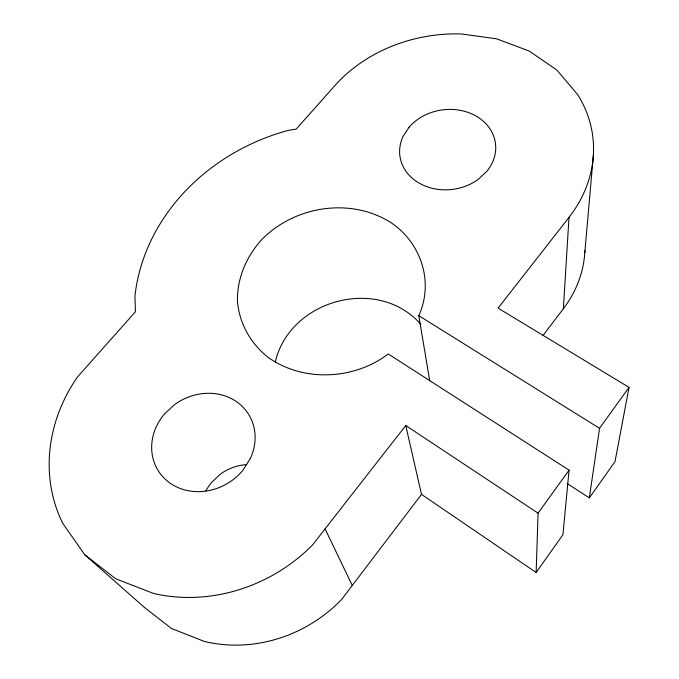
<?xml version="1.0" encoding="UTF-8"?>
<svg xmlns="http://www.w3.org/2000/svg" width="679" height="679" viewBox="0 0 679 679"><rect width="100%" height="100%" fill="white"/><g stroke="black" fill="none" stroke-linecap="round" stroke-linejoin="round"><path stroke-width="1.02" d="M542.928 335.57L563.358 308.75L569.01 217.39A144.746 120.48 -7.5 0 0 577.812 94.805L556.873 70.039L529.196 51.052L496.697 38.83L461.448 33.95A144.746 120.48 -7.5 0 0 334.891 85.588L296.18 129.112L288.151 130.402A201.468 176.277 -16.2 0 0 134.951 296.095L135.427 311.763L77.398 377.066A160.015 142.98 -32.1 0 0 62.816 523.458L84.731 554.735L115.617 578.746L153.386 593.404A160.015 142.98 -32.1 0 0 312.51 544.999L405.753 425.521L421.506 494.371L536.138 572.516L538.065 513.171L569.07 470.148L388.244 353.98C354.056 379.926 303.309 382.447 267.933 357.23C250.441 343.311 239.033 323.017 237.421 300.602C237.2 277.889 246.502 256.45 261.627 239.738C294.644 205.813 350.933 196.944 391.308 222.856C421.243 243.124 434.051 282.371 418.782 315.659L429.722 380.792M584.789 252.775L593.353 155.508M569.07 470.148L562.925 534.738L536.138 572.516M567.152 483.533L589.33 497.885L599.532 428.313L629.034 387.369L498.063 308.13L569.01 217.39M629.034 387.369L614.996 461.678L589.33 497.885M275.258 361.975C289.984 299.447 377.982 275.606 420.853 324.316M421.506 494.371L341.545 599.565A138.898 127.542 -35.3 0 1 204.396 641.46L171.414 628.457L144.169 607.213L84.731 554.735M418.782 315.659L599.532 428.313M405.753 425.521L538.065 513.171M325.003 528.754L352.214 585.315M584.908 250.704A127.066 110.006 -6.7 0 1 563.358 308.75M205.881 490.925A46.248 42.438 -35.1 0 1 211.339 482.718L219.928 474.502A46.248 42.438 -35.1 0 1 246.757 464.614M250.356 458.452L243.04 470.08A53.259 47.538 -31.8 0 1 169.691 482.854A53.259 47.538 -31.8 0 1 164.539 413.901L174.537 404.633A53.259 47.538 -31.8 0 1 236.946 401.985A53.259 47.538 -31.8 0 1 250.356 458.452M409.004 127.312L402.978 136.623A48.192 40.069 -7.5 0 0 419.41 183.254A48.192 40.069 -7.5 0 0 478.296 179.341L486.945 171.184A48.192 40.069 -7.5 0 0 475.792 115.897A48.192 40.069 -7.5 0 0 409.004 127.312"/></g></svg>
